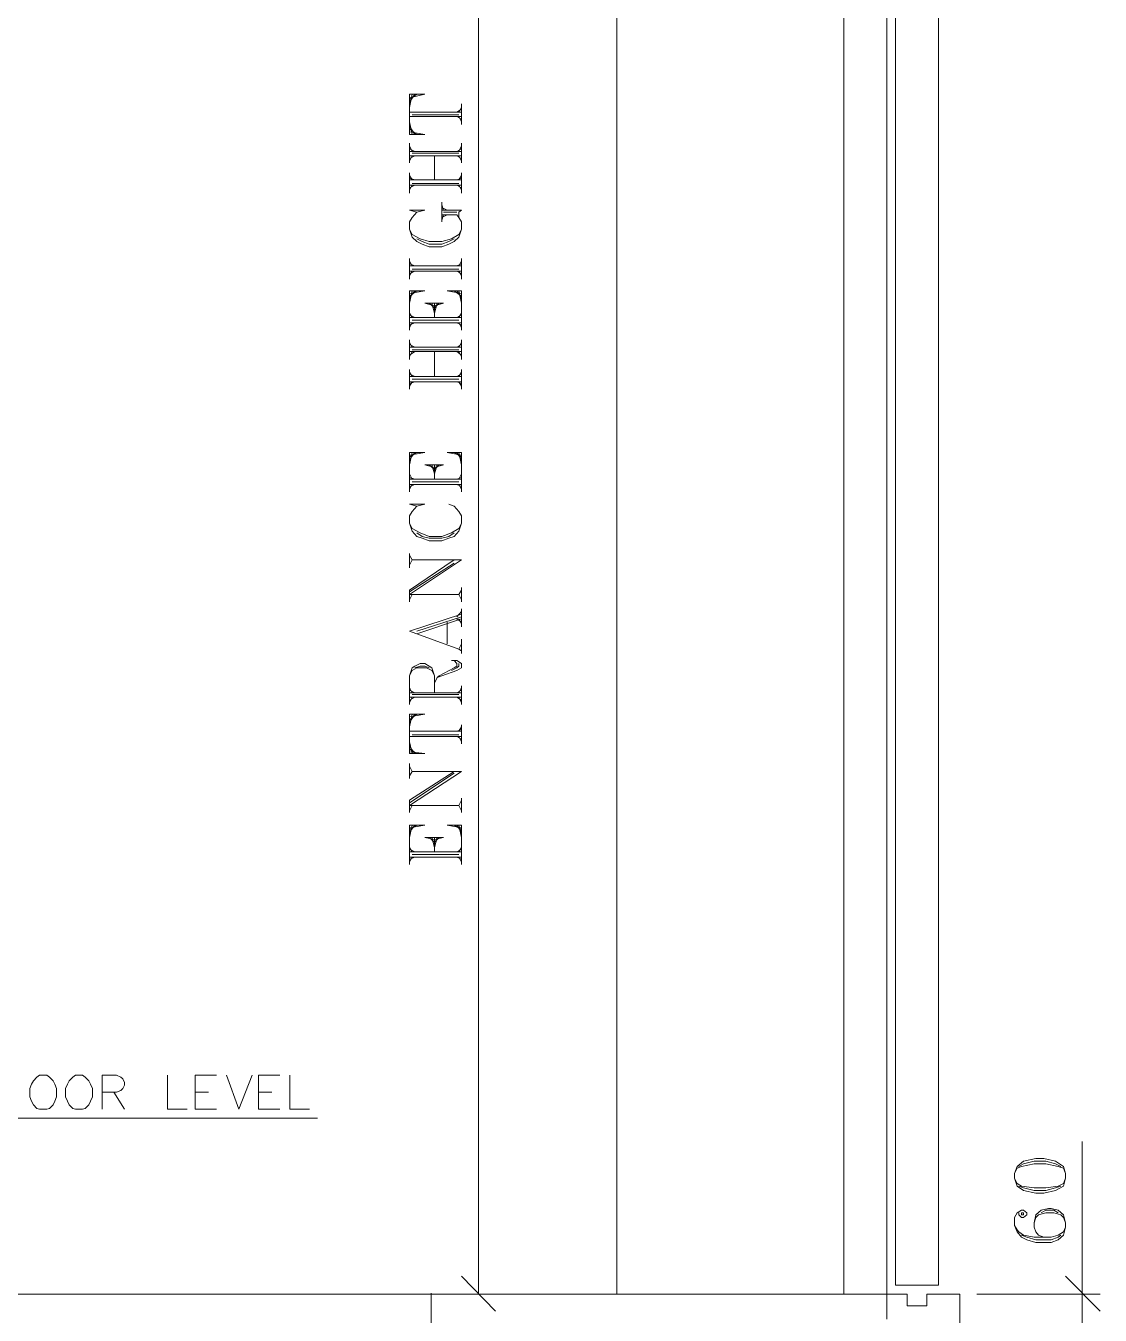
# Model space of a CAD drawing. Header units: inches. Extents: x 8 to 8872, y 4 to 3898.
# Drawn here: x 7618 to 8871, y 889 to 2391 of the extents above; entities that cross this region are included whole.
import ezdxf

# ---------------------------------------------------------------- set-up
doc = ezdxf.new("R2010")
doc.units = ezdxf.units.IN
doc.header["$MEASUREMENT"] = 0

msp = doc.modelspace()

# ---------------------------------------------------------------- linework, layer by layer
at = {"color": 7, "linetype": 'Continuous', "lineweight": 20, "transparency": 33554666, "elevation": -137}
for points in [[(8307.2, 913.2), (8307.2, 3582.2), (8307.2, 3582.2)], [(8307.2, 913.2), (8307.2, 3582.2), (8307.2, 3582.2)], [(8632.1, 923.7), (8632.1, 2933.5), (8632.1, 2933.5)], [(8632.1, 923.7), (8632.1, 2933.5), (8632.1, 2933.5)], [(8682.1, 923.7), (8682.1, 2933.5), (8682.1, 2933.5)], [(8682.1, 923.7), (8682.1, 2933.5), (8682.1, 2933.5)], [(8621.7, 884.1), (8621.7, 2929.3), (8621.7, 2929.3)], [(8621.7, 884.1), (8621.7, 2929.3), (8621.7, 2929.3)], [(8145.8, 913.2), (8145.8, 2913.7), (8145.8, 2913.7)], [(8145.8, 913.2), (8145.8, 2913.7), (8145.8, 2913.7)], [(8571.7, 913.2), (8571.7, 2913.7), (8571.7, 2913.7)], [(8571.7, 913.2), (8571.7, 2913.7), (8571.7, 2913.7)], [(8083.3, 2311.8), (8065.6, 2311.8), (8065.6, 2264.9)], [(8065.6, 2296.2), (8068.7, 2311.8), (8068.7, 2311.8)], [(8065.6, 2302.4), (8071.8, 2311.8), (8071.8, 2311.8)], [(8065.6, 2305.5), (8073.9, 2311.8), (8073.9, 2311.8)], [(8065.6, 2307.6), (8083.3, 2311.8), (8083.3, 2311.8)], [(8083.3, 2311.8), (8065.6, 2311.8), (8065.6, 2264.9)], [(8065.6, 2296.2), (8068.7, 2311.8), (8068.7, 2311.8)], [(8065.6, 2302.4), (8071.8, 2311.8), (8071.8, 2311.8)], [(8065.6, 2305.5), (8073.9, 2311.8), (8073.9, 2311.8)], [(8065.6, 2307.6), (8083.3, 2311.8), (8083.3, 2311.8)], [(8126, 2276.4), (8126, 2300.3), (8126, 2300.3)], [(8126, 2276.4), (8126, 2300.3), (8126, 2300.3)], [(8065.6, 2290.9), (8126, 2290.9), (8126, 2290.9)], [(8065.6, 2290.9), (8126, 2290.9), (8126, 2290.9)], [(8065.6, 2285.7), (8126, 2285.7), (8126, 2285.7)], [(8065.6, 2285.7), (8126, 2285.7), (8126, 2285.7)], [(8068.7, 2287.8), (8122.9, 2287.8), (8122.9, 2287.8)], [(8068.7, 2287.8), (8122.9, 2287.8), (8122.9, 2287.8)], [(8120.8, 2290.9), (8126, 2294.1), (8126, 2294.1)], [(8120.8, 2290.9), (8126, 2294.1), (8126, 2294.1)], [(8120.8, 2285.7), (8126, 2282.6), (8126, 2282.6)], [(8120.8, 2285.7), (8126, 2282.6), (8126, 2282.6)], [(8122.9, 2290.9), (8126, 2296.2), (8126, 2296.2)], [(8122.9, 2290.9), (8126, 2296.2), (8126, 2296.2)], [(8122.9, 2285.7), (8126, 2279.5), (8126, 2279.5)], [(8122.9, 2285.7), (8126, 2279.5), (8126, 2279.5)], [(8065.6, 2279.5), (8068.7, 2264.9), (8068.7, 2264.9)], [(8065.6, 2279.5), (8068.7, 2264.9), (8068.7, 2264.9)], [(8065.6, 2274.3), (8071.8, 2264.9), (8071.8, 2264.9)], [(8065.6, 2274.3), (8071.8, 2264.9), (8071.8, 2264.9)], [(8065.6, 2271.2), (8073.9, 2264.9), (8073.9, 2264.9)], [(8065.6, 2271.2), (8073.9, 2264.9), (8073.9, 2264.9)], [(8065.6, 2268), (8083.3, 2264.9), (8083.3, 2264.9)], [(8065.6, 2268), (8083.3, 2264.9), (8083.3, 2264.9)], [(8065.6, 2264.9), (8083.3, 2264.9), (8083.3, 2264.9)], [(8065.6, 2264.9), (8083.3, 2264.9), (8083.3, 2264.9)], [(8065.6, 2231.6), (8065.6, 2254.5), (8065.6, 2254.5)], [(8065.6, 2231.6), (8065.6, 2254.5), (8065.6, 2254.5)], [(8126, 2231.6), (8126, 2254.5), (8126, 2254.5)], [(8126, 2231.6), (8126, 2254.5), (8126, 2254.5)], [(8065.6, 2251.4), (8068.7, 2245.1), (8068.7, 2245.1)], [(8065.6, 2251.4), (8068.7, 2245.1), (8068.7, 2245.1)], [(8065.6, 2248.2), (8071.8, 2245.1), (8071.8, 2245.1)], [(8065.6, 2248.2), (8071.8, 2245.1), (8071.8, 2245.1)], [(8065.6, 2245.1), (8126, 2245.1), (8126, 2245.1)], [(8065.6, 2245.1), (8126, 2245.1), (8126, 2245.1)], [(8065.6, 2239.9), (8126, 2239.9), (8126, 2239.9)], [(8065.6, 2233.7), (8068.7, 2239.9), (8068.7, 2239.9)], [(8065.6, 2236.8), (8071.8, 2239.9), (8071.8, 2239.9)], [(8065.6, 2239.9), (8126, 2239.9), (8126, 2239.9)], [(8065.6, 2233.7), (8068.7, 2239.9), (8068.7, 2239.9)], [(8065.6, 2236.8), (8071.8, 2239.9), (8071.8, 2239.9)], [(8068.7, 2243), (8122.9, 2243), (8122.9, 2243)], [(8068.7, 2243), (8122.9, 2243), (8122.9, 2243)], [(8094.7, 2211.8), (8094.7, 2239.9), (8094.7, 2239.9)], [(8094.7, 2211.8), (8094.7, 2239.9), (8094.7, 2239.9)], [(8120.8, 2245.1), (8126, 2248.2), (8126, 2248.2)], [(8120.8, 2245.1), (8126, 2248.2), (8126, 2248.2)], [(8120.8, 2239.9), (8126, 2236.8), (8126, 2236.8)], [(8120.8, 2239.9), (8126, 2236.8), (8126, 2236.8)], [(8122.9, 2245.1), (8126, 2251.4), (8126, 2251.4)], [(8122.9, 2245.1), (8126, 2251.4), (8126, 2251.4)], [(8122.9, 2239.9), (8126, 2233.7), (8126, 2233.7)], [(8122.9, 2239.9), (8126, 2233.7), (8126, 2233.7)], [(8065.6, 2196.2), (8065.6, 2220.1), (8065.6, 2220.1)], [(8065.6, 2196.2), (8065.6, 2220.1), (8065.6, 2220.1)], [(8065.6, 2217), (8068.7, 2211.8), (8068.7, 2211.8)], [(8065.6, 2217), (8068.7, 2211.8), (8068.7, 2211.8)], [(8065.6, 2213.9), (8071.8, 2211.8), (8071.8, 2211.8)], [(8065.6, 2213.9), (8071.8, 2211.8), (8071.8, 2211.8)], [(8065.6, 2211.8), (8126, 2211.8), (8126, 2211.8)], [(8065.6, 2211.8), (8126, 2211.8), (8126, 2211.8)], [(8120.8, 2211.8), (8126, 2213.9), (8126, 2213.9)], [(8120.8, 2211.8), (8126, 2213.9), (8126, 2213.9)], [(8122.9, 2211.8), (8126, 2217), (8126, 2217)], [(8122.9, 2211.8), (8126, 2217), (8126, 2217)], [(8126, 2196.2), (8126, 2220.1), (8126, 2220.1)], [(8126, 2196.2), (8126, 2220.1), (8126, 2220.1)], [(8065.6, 2205.6), (8126, 2205.6), (8126, 2205.6)], [(8065.6, 2200.3), (8068.7, 2205.6), (8068.7, 2205.6)], [(8065.6, 2202.4), (8071.8, 2205.6), (8071.8, 2205.6)], [(8065.6, 2205.6), (8126, 2205.6), (8126, 2205.6)], [(8065.6, 2200.3), (8068.7, 2205.6), (8068.7, 2205.6)], [(8065.6, 2202.4), (8071.8, 2205.6), (8071.8, 2205.6)], [(8068.7, 2207.6), (8122.9, 2207.6), (8122.9, 2207.6)], [(8068.7, 2207.6), (8122.9, 2207.6), (8122.9, 2207.6)], [(8120.8, 2205.6), (8126, 2202.4), (8126, 2202.4)], [(8120.8, 2205.6), (8126, 2202.4), (8126, 2202.4)], [(8122.9, 2205.6), (8126, 2200.3), (8126, 2200.3)], [(8122.9, 2205.6), (8126, 2200.3), (8126, 2200.3)], [(8103.1, 2162.9), (8103.1, 2185.8), (8103.1, 2185.8)], [(8103.1, 2162.9), (8103.1, 2185.8), (8103.1, 2185.8)], [(8103.1, 2182.6), (8105.2, 2176.4), (8105.2, 2176.4)], [(8103.1, 2182.6), (8105.2, 2176.4), (8105.2, 2176.4)], [(8103.1, 2179.5), (8109.3, 2176.4), (8109.3, 2176.4)], [(8103.1, 2179.5), (8109.3, 2176.4), (8109.3, 2176.4)], [(8073.9, 2174.3), (8065.6, 2176.4), (8083.3, 2176.4), (8073.9, 2174.3), (8068.7, 2168.1), (8065.6, 2162.9), (8065.6, 2154.5), (8068.7, 2145.2), (8073.9, 2139.9), (8080.2, 2136.8), (8088.5, 2133.7), (8103.1, 2133.7), (8111.4, 2136.8), (8117.7, 2139.9), (8122.9, 2145.2), (8126, 2154.5), (8126, 2162.9), (8122.9, 2168.1), (8122.9, 2174.3), (8126, 2176.4), (8103.1, 2176.4)], [(8073.9, 2174.3), (8065.6, 2176.4), (8083.3, 2176.4), (8073.9, 2174.3), (8068.7, 2168.1), (8065.6, 2162.9), (8065.6, 2154.5), (8068.7, 2145.2), (8073.9, 2139.9), (8080.2, 2136.8), (8088.5, 2133.7), (8103.1, 2133.7), (8111.4, 2136.8), (8117.7, 2139.9), (8122.9, 2145.2), (8126, 2154.5), (8126, 2162.9), (8122.9, 2168.1), (8122.9, 2174.3), (8126, 2176.4), (8103.1, 2176.4)], [(8103.1, 2171.2), (8120.8, 2171.2), (8122.9, 2168.1)], [(8103.1, 2164.9), (8105.2, 2171.2), (8105.2, 2171.2)], [(8103.1, 2168.1), (8109.3, 2171.2), (8109.3, 2171.2)], [(8103.1, 2171.2), (8120.8, 2171.2), (8122.9, 2168.1)], [(8103.1, 2164.9), (8105.2, 2171.2), (8105.2, 2171.2)], [(8103.1, 2168.1), (8109.3, 2171.2), (8109.3, 2171.2)], [(8105.2, 2174.3), (8120.8, 2174.3), (8120.8, 2174.3)], [(8105.2, 2174.3), (8120.8, 2174.3), (8120.8, 2174.3)], [(8065.6, 2154.5), (8068.7, 2148.3), (8078.1, 2143.1), (8088.5, 2139.9), (8103.1, 2139.9), (8114.5, 2143.1), (8122.9, 2148.3), (8126, 2154.5)], [(8065.6, 2154.5), (8068.7, 2148.3), (8078.1, 2143.1), (8088.5, 2139.9), (8103.1, 2139.9), (8114.5, 2143.1), (8122.9, 2148.3), (8126, 2154.5)], [(8073.9, 2143.1), (8080.2, 2139.9), (8088.5, 2136.8), (8103.1, 2136.8), (8111.4, 2139.9), (8117.7, 2143.1)], [(8073.9, 2143.1), (8080.2, 2139.9), (8088.5, 2136.8), (8103.1, 2136.8), (8111.4, 2139.9), (8117.7, 2143.1)], [(8065.6, 2096.2), (8065.6, 2120.2), (8065.6, 2120.2)], [(8065.6, 2096.2), (8065.6, 2120.2), (8065.6, 2120.2)], [(8126, 2096.2), (8126, 2120.2), (8126, 2120.2)], [(8126, 2096.2), (8126, 2120.2), (8126, 2120.2)], [(8065.6, 2117), (8068.7, 2111.8), (8068.7, 2111.8)], [(8065.6, 2117), (8068.7, 2111.8), (8068.7, 2111.8)], [(8065.6, 2113.9), (8071.8, 2111.8), (8071.8, 2111.8)], [(8065.6, 2113.9), (8071.8, 2111.8), (8071.8, 2111.8)], [(8065.6, 2111.8), (8126, 2111.8), (8126, 2111.8)], [(8065.6, 2111.8), (8126, 2111.8), (8126, 2111.8)], [(8065.6, 2105.6), (8126, 2105.6), (8126, 2105.6)], [(8065.6, 2100.4), (8068.7, 2105.6), (8068.7, 2105.6)], [(8065.6, 2102.5), (8071.8, 2105.6), (8071.8, 2105.6)], [(8065.6, 2105.6), (8126, 2105.6), (8126, 2105.6)], [(8065.6, 2100.4), (8068.7, 2105.6), (8068.7, 2105.6)], [(8065.6, 2102.5), (8071.8, 2105.6), (8071.8, 2105.6)], [(8068.7, 2107.7), (8122.9, 2107.7), (8122.9, 2107.7)], [(8068.7, 2107.7), (8122.9, 2107.7), (8122.9, 2107.7)], [(8120.8, 2111.8), (8126, 2113.9), (8126, 2113.9)], [(8120.8, 2111.8), (8126, 2113.9), (8126, 2113.9)], [(8120.8, 2105.6), (8126, 2102.5), (8126, 2102.5)], [(8120.8, 2105.6), (8126, 2102.5), (8126, 2102.5)], [(8122.9, 2111.8), (8126, 2117), (8126, 2117)], [(8122.9, 2111.8), (8126, 2117), (8126, 2117)], [(8122.9, 2105.6), (8126, 2100.4), (8126, 2100.4)], [(8122.9, 2105.6), (8126, 2100.4), (8126, 2100.4)], [(8065.6, 2036.9), (8065.6, 2082.7), (8083.3, 2082.7)], [(8065.6, 2068.1), (8068.7, 2082.7), (8068.7, 2082.7)], [(8065.6, 2074.3), (8071.8, 2082.7), (8071.8, 2082.7)], [(8065.6, 2076.4), (8073.9, 2082.7), (8073.9, 2082.7)], [(8065.6, 2079.6), (8083.3, 2082.7), (8083.3, 2082.7)], [(8065.6, 2036.9), (8065.6, 2082.7), (8083.3, 2082.7)], [(8065.6, 2068.1), (8068.7, 2082.7), (8068.7, 2082.7)], [(8065.6, 2074.3), (8071.8, 2082.7), (8071.8, 2082.7)], [(8065.6, 2076.4), (8073.9, 2082.7), (8073.9, 2082.7)], [(8065.6, 2079.6), (8083.3, 2082.7), (8083.3, 2082.7)], [(8126, 2036.9), (8126, 2082.7), (8109.3, 2082.7)], [(8126, 2079.6), (8109.3, 2082.7), (8109.3, 2082.7)], [(8126, 2036.9), (8126, 2082.7), (8109.3, 2082.7)], [(8126, 2079.6), (8109.3, 2082.7), (8109.3, 2082.7)], [(8126, 2076.4), (8117.7, 2082.7), (8117.7, 2082.7)], [(8126, 2076.4), (8117.7, 2082.7), (8117.7, 2082.7)], [(8126, 2074.3), (8120.8, 2082.7), (8120.8, 2082.7)], [(8126, 2074.3), (8120.8, 2082.7), (8120.8, 2082.7)], [(8126, 2068.1), (8122.9, 2082.7), (8122.9, 2082.7)], [(8126, 2068.1), (8122.9, 2082.7), (8122.9, 2082.7)], [(8083.3, 2068.1), (8105.2, 2068.1), (8105.2, 2068.1)], [(8083.3, 2068.1), (8094.7, 2065), (8105.2, 2068.1)], [(8083.3, 2068.1), (8105.2, 2068.1), (8105.2, 2068.1)], [(8083.3, 2068.1), (8094.7, 2065), (8105.2, 2068.1)], [(8088.5, 2068.1), (8094.7, 2062.9), (8100, 2068.1)], [(8088.5, 2068.1), (8094.7, 2062.9), (8100, 2068.1)], [(8091.6, 2068.1), (8094.7, 2056.6), (8097.9, 2068.1)], [(8091.6, 2068.1), (8094.7, 2056.6), (8097.9, 2068.1)], [(8094.7, 2051.4), (8094.7, 2068.1), (8094.7, 2068.1)], [(8094.7, 2051.4), (8094.7, 2068.1), (8094.7, 2068.1)], [(8065.6, 2056.6), (8068.7, 2051.4), (8068.7, 2051.4)], [(8065.6, 2056.6), (8068.7, 2051.4), (8068.7, 2051.4)], [(8065.6, 2054.6), (8071.8, 2051.4), (8071.8, 2051.4)], [(8065.6, 2054.6), (8071.8, 2051.4), (8071.8, 2051.4)], [(8065.6, 2051.4), (8126, 2051.4), (8126, 2051.4)], [(8065.6, 2051.4), (8126, 2051.4), (8126, 2051.4)], [(8065.6, 2045.2), (8126, 2045.2), (8126, 2045.2)], [(8065.6, 2040), (8068.7, 2045.2), (8068.7, 2045.2)], [(8065.6, 2043.1), (8071.8, 2045.2), (8071.8, 2045.2)], [(8065.6, 2045.2), (8126, 2045.2), (8126, 2045.2)], [(8065.6, 2040), (8068.7, 2045.2), (8068.7, 2045.2)], [(8065.6, 2043.1), (8071.8, 2045.2), (8071.8, 2045.2)], [(8068.7, 2048.3), (8122.9, 2048.3), (8122.9, 2048.3)], [(8068.7, 2048.3), (8122.9, 2048.3), (8122.9, 2048.3)], [(8120.8, 2051.4), (8126, 2054.6), (8126, 2054.6)], [(8120.8, 2051.4), (8126, 2054.6), (8126, 2054.6)], [(8120.8, 2045.2), (8126, 2043.1), (8126, 2043.1)], [(8120.8, 2045.2), (8126, 2043.1), (8126, 2043.1)], [(8122.9, 2051.4), (8126, 2056.6), (8126, 2056.6)], [(8122.9, 2051.4), (8126, 2056.6), (8126, 2056.6)], [(8122.9, 2045.2), (8126, 2040), (8126, 2040)], [(8122.9, 2045.2), (8126, 2040), (8126, 2040)], [(8065.6, 2002.5), (8065.6, 2025.4), (8065.6, 2025.4)], [(8065.6, 2002.5), (8065.6, 2025.4), (8065.6, 2025.4)], [(8065.6, 2022.3), (8068.7, 2017.1), (8068.7, 2017.1)], [(8065.6, 2022.3), (8068.7, 2017.1), (8068.7, 2017.1)], [(8065.6, 2020.2), (8071.8, 2017.1), (8071.8, 2017.1)], [(8065.6, 2020.2), (8071.8, 2017.1), (8071.8, 2017.1)], [(8065.6, 2017.1), (8126, 2017.1), (8126, 2017.1)], [(8065.6, 2017.1), (8126, 2017.1), (8126, 2017.1)], [(8068.7, 2013.9), (8122.9, 2013.9), (8122.9, 2013.9)], [(8068.7, 2013.9), (8122.9, 2013.9), (8122.9, 2013.9)], [(8120.8, 2017.1), (8126, 2020.2), (8126, 2020.2)], [(8120.8, 2017.1), (8126, 2020.2), (8126, 2020.2)], [(8122.9, 2017.1), (8126, 2022.3), (8126, 2022.3)], [(8122.9, 2017.1), (8126, 2022.3), (8126, 2022.3)], [(8126, 2002.5), (8126, 2025.4), (8126, 2025.4)], [(8126, 2002.5), (8126, 2025.4), (8126, 2025.4)], [(8065.6, 2011.9), (8126, 2011.9), (8126, 2011.9)], [(8065.6, 2005.6), (8068.7, 2011.9), (8068.7, 2011.9)], [(8065.6, 2007.7), (8071.8, 2011.9), (8071.8, 2011.9)], [(8065.6, 2011.9), (8126, 2011.9), (8126, 2011.9)], [(8065.6, 2005.6), (8068.7, 2011.9), (8068.7, 2011.9)], [(8065.6, 2007.7), (8071.8, 2011.9), (8071.8, 2011.9)], [(8094.7, 1982.7), (8094.7, 2011.9), (8094.7, 2011.9)], [(8094.7, 1982.7), (8094.7, 2011.9), (8094.7, 2011.9)], [(8120.8, 2011.9), (8126, 2007.7), (8126, 2007.7)], [(8120.8, 2011.9), (8126, 2007.7), (8126, 2007.7)], [(8122.9, 2011.9), (8126, 2005.6), (8126, 2005.6)], [(8122.9, 2011.9), (8126, 2005.6), (8126, 2005.6)], [(8065.6, 1968.1), (8065.6, 1991), (8065.6, 1991)], [(8065.6, 1968.1), (8065.6, 1991), (8065.6, 1991)], [(8065.6, 1987.9), (8068.7, 1982.7), (8068.7, 1982.7)], [(8065.6, 1987.9), (8068.7, 1982.7), (8068.7, 1982.7)], [(8065.6, 1985.8), (8071.8, 1982.7), (8071.8, 1982.7)], [(8065.6, 1985.8), (8071.8, 1982.7), (8071.8, 1982.7)], [(8120.8, 1982.7), (8126, 1985.8), (8126, 1985.8)], [(8120.8, 1982.7), (8126, 1985.8), (8126, 1985.8)], [(8122.9, 1982.7), (8126, 1987.9), (8126, 1987.9)], [(8122.9, 1982.7), (8126, 1987.9), (8126, 1987.9)], [(8126, 1968.1), (8126, 1991), (8126, 1991)], [(8126, 1968.1), (8126, 1991), (8126, 1991)], [(8065.6, 1982.7), (8126, 1982.7), (8126, 1982.7)], [(8065.6, 1982.7), (8126, 1982.7), (8126, 1982.7)], [(8065.6, 1976.5), (8126, 1976.5), (8126, 1976.5)], [(8065.6, 1971.3), (8068.7, 1976.5), (8068.7, 1976.5)], [(8065.6, 1974.4), (8071.8, 1976.5), (8071.8, 1976.5)], [(8065.6, 1976.5), (8126, 1976.5), (8126, 1976.5)], [(8065.6, 1971.3), (8068.7, 1976.5), (8068.7, 1976.5)], [(8065.6, 1974.4), (8071.8, 1976.5), (8071.8, 1976.5)], [(8068.7, 1979.6), (8122.9, 1979.6), (8122.9, 1979.6)], [(8068.7, 1979.6), (8122.9, 1979.6), (8122.9, 1979.6)], [(8120.8, 1976.5), (8126, 1974.4), (8126, 1974.4)], [(8120.8, 1976.5), (8126, 1974.4), (8126, 1974.4)], [(8122.9, 1976.5), (8126, 1971.3), (8126, 1971.3)], [(8122.9, 1976.5), (8126, 1971.3), (8126, 1971.3)], [(8065.6, 1848.4), (8065.6, 1894.2), (8083.3, 1894.2)], [(8065.6, 1879.6), (8068.7, 1894.2), (8068.7, 1894.2)], [(8065.6, 1885.9), (8071.8, 1894.2), (8071.8, 1894.2)], [(8065.6, 1889), (8073.9, 1894.2), (8073.9, 1894.2)], [(8065.6, 1891.1), (8083.3, 1894.2), (8083.3, 1894.2)], [(8065.6, 1848.4), (8065.6, 1894.2), (8083.3, 1894.2)], [(8065.6, 1879.6), (8068.7, 1894.2), (8068.7, 1894.2)], [(8065.6, 1885.9), (8071.8, 1894.2), (8071.8, 1894.2)], [(8065.6, 1889), (8073.9, 1894.2), (8073.9, 1894.2)], [(8065.6, 1891.1), (8083.3, 1894.2), (8083.3, 1894.2)], [(8126, 1848.4), (8126, 1894.2), (8109.3, 1894.2)], [(8126, 1891.1), (8109.3, 1894.2), (8109.3, 1894.2)], [(8126, 1848.4), (8126, 1894.2), (8109.3, 1894.2)], [(8126, 1891.1), (8109.3, 1894.2), (8109.3, 1894.2)], [(8126, 1889), (8117.7, 1894.2), (8117.7, 1894.2)], [(8126, 1889), (8117.7, 1894.2), (8117.7, 1894.2)], [(8126, 1885.9), (8120.8, 1894.2), (8120.8, 1894.2)], [(8126, 1885.9), (8120.8, 1894.2), (8120.8, 1894.2)], [(8126, 1879.6), (8122.9, 1894.2), (8122.9, 1894.2)], [(8126, 1879.6), (8122.9, 1894.2), (8122.9, 1894.2)], [(8083.3, 1879.6), (8105.2, 1879.6), (8105.2, 1879.6)], [(8083.3, 1879.6), (8094.7, 1876.5), (8105.2, 1879.6)], [(8083.3, 1879.6), (8105.2, 1879.6), (8105.2, 1879.6)], [(8083.3, 1879.6), (8094.7, 1876.5), (8105.2, 1879.6)], [(8088.5, 1879.6), (8094.7, 1874.4), (8100, 1879.6)], [(8088.5, 1879.6), (8094.7, 1874.4), (8100, 1879.6)], [(8091.6, 1879.6), (8094.7, 1869.2), (8097.9, 1879.6)], [(8091.6, 1879.6), (8094.7, 1869.2), (8097.9, 1879.6)], [(8094.7, 1863), (8094.7, 1879.6), (8094.7, 1879.6)], [(8094.7, 1863), (8094.7, 1879.6), (8094.7, 1879.6)], [(8065.6, 1869.2), (8068.7, 1863), (8068.7, 1863)], [(8065.6, 1869.2), (8068.7, 1863), (8068.7, 1863)], [(8065.6, 1865), (8071.8, 1863), (8071.8, 1863)], [(8065.6, 1865), (8071.8, 1863), (8071.8, 1863)], [(8120.8, 1863), (8126, 1865), (8126, 1865)], [(8120.8, 1863), (8126, 1865), (8126, 1865)], [(8122.9, 1863), (8126, 1869.2), (8126, 1869.2)], [(8122.9, 1863), (8126, 1869.2), (8126, 1869.2)], [(8065.6, 1863), (8126, 1863), (8126, 1863)], [(8065.6, 1863), (8126, 1863), (8126, 1863)], [(8065.6, 1856.7), (8126, 1856.7), (8126, 1856.7)], [(8065.6, 1851.5), (8068.7, 1856.7), (8068.7, 1856.7)], [(8065.6, 1854.6), (8071.8, 1856.7), (8071.8, 1856.7)], [(8065.6, 1856.7), (8126, 1856.7), (8126, 1856.7)], [(8065.6, 1851.5), (8068.7, 1856.7), (8068.7, 1856.7)], [(8065.6, 1854.6), (8071.8, 1856.7), (8071.8, 1856.7)], [(8068.7, 1859.8), (8122.9, 1859.8), (8122.9, 1859.8)], [(8068.7, 1859.8), (8122.9, 1859.8), (8122.9, 1859.8)], [(8120.8, 1856.7), (8126, 1854.6), (8126, 1854.6)], [(8120.8, 1856.7), (8126, 1854.6), (8126, 1854.6)], [(8122.9, 1856.7), (8126, 1851.5), (8126, 1851.5)], [(8122.9, 1856.7), (8126, 1851.5), (8126, 1851.5)], [(8073.9, 1831.7), (8065.6, 1833.8), (8083.3, 1833.8), (8073.9, 1831.7), (8068.7, 1825.5), (8065.6, 1820.3), (8065.6, 1811.9), (8068.7, 1802.6), (8073.9, 1796.3), (8080.2, 1794.2), (8088.5, 1791.1), (8103.1, 1791.1), (8111.4, 1794.2), (8117.7, 1796.3), (8122.9, 1802.6), (8126, 1811.9), (8126, 1820.3), (8122.9, 1825.5), (8117.7, 1831.7), (8111.4, 1833.8)], [(8073.9, 1831.7), (8065.6, 1833.8), (8083.3, 1833.8), (8073.9, 1831.7), (8068.7, 1825.5), (8065.6, 1820.3), (8065.6, 1811.9), (8068.7, 1802.6), (8073.9, 1796.3), (8080.2, 1794.2), (8088.5, 1791.1), (8103.1, 1791.1), (8111.4, 1794.2), (8117.7, 1796.3), (8122.9, 1802.6), (8126, 1811.9), (8126, 1820.3), (8122.9, 1825.5), (8117.7, 1831.7), (8111.4, 1833.8)], [(8065.6, 1811.9), (8068.7, 1805.7), (8078.1, 1800.5), (8088.5, 1796.3), (8103.1, 1796.3), (8114.5, 1800.5), (8122.9, 1805.7), (8126, 1811.9)], [(8065.6, 1811.9), (8068.7, 1805.7), (8078.1, 1800.5), (8088.5, 1796.3), (8103.1, 1796.3), (8114.5, 1800.5), (8122.9, 1805.7), (8126, 1811.9)], [(8073.9, 1800.5), (8080.2, 1796.3), (8088.5, 1794.2), (8103.1, 1794.2), (8111.4, 1796.3), (8117.7, 1800.5)], [(8073.9, 1800.5), (8080.2, 1796.3), (8088.5, 1794.2), (8103.1, 1794.2), (8111.4, 1796.3), (8117.7, 1800.5)], [(8065.6, 1759.9), (8065.6, 1776.5), (8065.6, 1776.5)], [(8065.6, 1759.9), (8065.6, 1776.5), (8065.6, 1776.5)], [(8065.6, 1763), (8068.7, 1769.2), (8065.6, 1774.4)], [(8065.6, 1763), (8068.7, 1769.2), (8065.6, 1774.4)], [(8122.9, 1728.6), (8065.6, 1728.6), (8126, 1769.2)], [(8065.6, 1733.8), (8117.7, 1769.2), (8117.7, 1769.2)], [(8122.9, 1728.6), (8065.6, 1728.6), (8126, 1769.2)], [(8065.6, 1733.8), (8117.7, 1769.2), (8117.7, 1769.2)], [(8065.6, 1731.7), (8117.7, 1765.1), (8117.7, 1765.1)], [(8065.6, 1731.7), (8117.7, 1765.1), (8117.7, 1765.1)], [(8068.7, 1769.2), (8126, 1769.2), (8126, 1769.2)], [(8068.7, 1769.2), (8126, 1769.2), (8126, 1769.2)], [(8065.6, 1720.3), (8065.6, 1733.8), (8065.6, 1733.8)], [(8065.6, 1720.3), (8065.6, 1733.8), (8065.6, 1733.8)], [(8065.6, 1722.4), (8068.7, 1728.6), (8068.7, 1728.6)], [(8065.6, 1722.4), (8068.7, 1728.6), (8068.7, 1728.6)], [(8126, 1722.4), (8122.9, 1728.6), (8126, 1733.8)], [(8126, 1722.4), (8122.9, 1728.6), (8126, 1733.8)], [(8126, 1720.3), (8126, 1736.9), (8126, 1736.9)], [(8126, 1720.3), (8126, 1736.9), (8126, 1736.9)], [(8065.6, 1685.9), (8126, 1705.7), (8126, 1705.7)], [(8065.6, 1685.9), (8126, 1705.7), (8126, 1705.7)], [(8073.9, 1685.9), (8126, 1702.6), (8126, 1702.6)], [(8073.9, 1685.9), (8126, 1702.6), (8126, 1702.6)], [(8073.9, 1682.8), (8126, 1700.5), (8126, 1700.5)], [(8073.9, 1682.8), (8126, 1700.5), (8126, 1700.5)], [(8120.8, 1702.6), (8126, 1708.8), (8126, 1708.8)], [(8120.8, 1702.6), (8126, 1708.8), (8126, 1708.8)], [(8120.8, 1700.5), (8126, 1696.3), (8126, 1696.3)], [(8120.8, 1700.5), (8126, 1696.3), (8126, 1696.3)], [(8122.9, 1700.5), (8126, 1694.3), (8126, 1694.3)], [(8122.9, 1700.5), (8126, 1694.3), (8126, 1694.3)], [(8126, 1691.1), (8126, 1712), (8126, 1712)], [(8126, 1691.1), (8126, 1712), (8126, 1712)], [(8065.6, 1685.9), (8122.9, 1665.1), (8122.9, 1665.1)], [(8065.6, 1685.9), (8122.9, 1665.1), (8122.9, 1665.1)], [(8109.3, 1671.3), (8109.3, 1696.3), (8109.3, 1696.3)], [(8109.3, 1671.3), (8109.3, 1696.3), (8109.3, 1696.3)], [(8126, 1663), (8122.9, 1665.1), (8126, 1671.3)], [(8126, 1663), (8122.9, 1665.1), (8126, 1671.3)], [(8126, 1659.9), (8126, 1676.6), (8126, 1676.6)], [(8126, 1659.9), (8126, 1676.6), (8126, 1676.6)], [(8065.6, 1600.5), (8065.6, 1633.9), (8068.7, 1643.2), (8071.8, 1645.3), (8078.1, 1648.4), (8083.3, 1648.4), (8088.5, 1645.3), (8091.6, 1643.2), (8094.7, 1633.9), (8094.7, 1614.1)], [(8065.6, 1600.5), (8065.6, 1633.9), (8068.7, 1643.2), (8071.8, 1645.3), (8078.1, 1648.4), (8083.3, 1648.4), (8088.5, 1645.3), (8091.6, 1643.2), (8094.7, 1633.9), (8094.7, 1614.1)], [(8065.6, 1633.9), (8068.7, 1640.1), (8073.9, 1643.2), (8085.4, 1643.2), (8091.6, 1640.1), (8094.7, 1633.9)], [(8065.6, 1633.9), (8068.7, 1640.1), (8073.9, 1643.2), (8085.4, 1643.2), (8091.6, 1640.1), (8094.7, 1633.9)], [(8071.8, 1643.2), (8078.1, 1645.3), (8083.3, 1645.3), (8088.5, 1643.2)], [(8071.8, 1643.2), (8078.1, 1645.3), (8083.3, 1645.3), (8088.5, 1643.2)], [(8094.7, 1625.5), (8097.9, 1631.8), (8103.1, 1633.9), (8120.8, 1640.1), (8126, 1643.2), (8126, 1648.4), (8120.8, 1651.6), (8114.5, 1651.6)], [(8094.7, 1625.5), (8097.9, 1631.8), (8103.1, 1633.9), (8120.8, 1640.1), (8126, 1643.2), (8126, 1648.4), (8120.8, 1651.6), (8114.5, 1651.6)], [(8097.9, 1631.8), (8100, 1633.9), (8117.7, 1643.2), (8120.8, 1645.3), (8120.8, 1648.4), (8117.7, 1651.6)], [(8097.9, 1631.8), (8100, 1633.9), (8117.7, 1643.2), (8120.8, 1645.3), (8120.8, 1648.4), (8117.7, 1651.6)], [(8114.5, 1640.1), (8120.8, 1643.2), (8122.9, 1645.3), (8122.9, 1648.4)], [(8114.5, 1640.1), (8120.8, 1643.2), (8122.9, 1645.3), (8122.9, 1648.4)], [(8065.6, 1620.3), (8068.7, 1614.1), (8068.7, 1614.1)], [(8065.6, 1620.3), (8068.7, 1614.1), (8068.7, 1614.1)], [(8065.6, 1617.2), (8071.8, 1614.1), (8071.8, 1614.1)], [(8065.6, 1617.2), (8071.8, 1614.1), (8071.8, 1614.1)], [(8065.6, 1614.1), (8126, 1614.1), (8126, 1614.1)], [(8065.6, 1614.1), (8126, 1614.1), (8126, 1614.1)], [(8065.6, 1608.9), (8126, 1608.9), (8126, 1608.9)], [(8065.6, 1602.6), (8068.7, 1608.9), (8068.7, 1608.9)], [(8065.6, 1605.7), (8071.8, 1608.9), (8071.8, 1608.9)], [(8065.6, 1608.9), (8126, 1608.9), (8126, 1608.9)], [(8065.6, 1602.6), (8068.7, 1608.9), (8068.7, 1608.9)], [(8065.6, 1605.7), (8071.8, 1608.9), (8071.8, 1608.9)], [(8068.7, 1612), (8122.9, 1612), (8122.9, 1612)], [(8068.7, 1612), (8122.9, 1612), (8122.9, 1612)], [(8120.8, 1614.1), (8126, 1617.2), (8126, 1617.2)], [(8120.8, 1614.1), (8126, 1617.2), (8126, 1617.2)], [(8120.8, 1608.9), (8126, 1605.7), (8126, 1605.7)], [(8120.8, 1608.9), (8126, 1605.7), (8126, 1605.7)], [(8122.9, 1614.1), (8126, 1620.3), (8126, 1620.3)], [(8122.9, 1614.1), (8126, 1620.3), (8126, 1620.3)], [(8122.9, 1608.9), (8126, 1602.6), (8126, 1602.6)], [(8122.9, 1608.9), (8126, 1602.6), (8126, 1602.6)], [(8126, 1600.5), (8126, 1622.4), (8126, 1622.4)], [(8126, 1600.5), (8126, 1622.4), (8126, 1622.4)], [(8083.3, 1589.1), (8065.6, 1589.1), (8065.6, 1543.3)], [(8065.6, 1574.5), (8068.7, 1589.1), (8068.7, 1589.1)], [(8065.6, 1579.7), (8071.8, 1589.1), (8071.8, 1589.1)], [(8065.6, 1582.8), (8073.9, 1589.1), (8073.9, 1589.1)], [(8065.6, 1586), (8083.3, 1589.1), (8083.3, 1589.1)], [(8083.3, 1589.1), (8065.6, 1589.1), (8065.6, 1543.3)], [(8065.6, 1574.5), (8068.7, 1589.1), (8068.7, 1589.1)], [(8065.6, 1579.7), (8071.8, 1589.1), (8071.8, 1589.1)], [(8065.6, 1582.8), (8073.9, 1589.1), (8073.9, 1589.1)], [(8065.6, 1586), (8083.3, 1589.1), (8083.3, 1589.1)], [(8065.6, 1569.3), (8126, 1569.3), (8126, 1569.3)], [(8065.6, 1569.3), (8126, 1569.3), (8126, 1569.3)], [(8065.6, 1563), (8126, 1563), (8126, 1563)], [(8065.6, 1563), (8126, 1563), (8126, 1563)], [(8068.7, 1565.1), (8122.9, 1565.1), (8122.9, 1565.1)], [(8068.7, 1565.1), (8122.9, 1565.1), (8122.9, 1565.1)], [(8120.8, 1569.3), (8126, 1571.4), (8126, 1571.4)], [(8120.8, 1569.3), (8126, 1571.4), (8126, 1571.4)], [(8120.8, 1563), (8126, 1559.9), (8126, 1559.9)], [(8120.8, 1563), (8126, 1559.9), (8126, 1559.9)], [(8122.9, 1569.3), (8126, 1574.5), (8126, 1574.5)], [(8122.9, 1569.3), (8126, 1574.5), (8126, 1574.5)], [(8122.9, 1563), (8126, 1556.8), (8126, 1556.8)], [(8122.9, 1563), (8126, 1556.8), (8126, 1556.8)], [(8126, 1554.7), (8126, 1576.6), (8126, 1576.6)], [(8126, 1554.7), (8126, 1576.6), (8126, 1576.6)], [(8065.6, 1556.8), (8068.7, 1543.3), (8068.7, 1543.3)], [(8065.6, 1556.8), (8068.7, 1543.3), (8068.7, 1543.3)], [(8065.6, 1551.6), (8071.8, 1543.3), (8071.8, 1543.3)], [(8065.6, 1551.6), (8071.8, 1543.3), (8071.8, 1543.3)], [(8065.6, 1548.5), (8073.9, 1543.3), (8073.9, 1543.3)], [(8065.6, 1548.5), (8073.9, 1543.3), (8073.9, 1543.3)], [(8065.6, 1545.3), (8083.3, 1543.3), (8083.3, 1543.3)], [(8065.6, 1545.3), (8083.3, 1543.3), (8083.3, 1543.3)], [(8065.6, 1543.3), (8083.3, 1543.3), (8083.3, 1543.3)], [(8065.6, 1543.3), (8083.3, 1543.3), (8083.3, 1543.3)], [(8065.6, 1514.1), (8065.6, 1531.8), (8065.6, 1531.8)], [(8065.6, 1514.1), (8065.6, 1531.8), (8065.6, 1531.8)], [(8065.6, 1517.2), (8068.7, 1522.4), (8065.6, 1528.7)], [(8065.6, 1517.2), (8068.7, 1522.4), (8065.6, 1528.7)], [(8122.9, 1482.9), (8065.6, 1482.9), (8126, 1522.4)], [(8065.6, 1489.1), (8117.7, 1522.4), (8117.7, 1522.4)], [(8122.9, 1482.9), (8065.6, 1482.9), (8126, 1522.4)], [(8065.6, 1489.1), (8117.7, 1522.4), (8117.7, 1522.4)], [(8065.6, 1486), (8117.7, 1520.4), (8117.7, 1520.4)], [(8065.6, 1486), (8117.7, 1520.4), (8117.7, 1520.4)], [(8068.7, 1522.4), (8126, 1522.4), (8126, 1522.4)], [(8068.7, 1522.4), (8126, 1522.4), (8126, 1522.4)], [(8065.6, 1474.5), (8065.6, 1489.1), (8065.6, 1489.1)], [(8065.6, 1474.5), (8065.6, 1489.1), (8065.6, 1489.1)], [(8126, 1476.6), (8122.9, 1482.9), (8126, 1489.1)], [(8126, 1476.6), (8122.9, 1482.9), (8126, 1489.1)], [(8126, 1474.5), (8126, 1491.2), (8126, 1491.2)], [(8126, 1474.5), (8126, 1491.2), (8126, 1491.2)], [(8065.6, 1476.6), (8068.7, 1482.9), (8068.7, 1482.9)], [(8065.6, 1476.6), (8068.7, 1482.9), (8068.7, 1482.9)], [(8065.6, 1414.1), (8065.6, 1460), (8083.3, 1460)], [(8065.6, 1445.4), (8068.7, 1460), (8068.7, 1460)], [(8065.6, 1451.6), (8071.8, 1460), (8071.8, 1460)], [(8065.6, 1454.7), (8073.9, 1460), (8073.9, 1460)], [(8065.6, 1456.8), (8083.3, 1460), (8083.3, 1460)], [(8065.6, 1414.1), (8065.6, 1460), (8083.3, 1460)], [(8065.6, 1445.4), (8068.7, 1460), (8068.7, 1460)], [(8065.6, 1451.6), (8071.8, 1460), (8071.8, 1460)], [(8065.6, 1454.7), (8073.9, 1460), (8073.9, 1460)], [(8065.6, 1456.8), (8083.3, 1460), (8083.3, 1460)], [(8126, 1414.1), (8126, 1460), (8109.3, 1460)], [(8126, 1456.8), (8109.3, 1460), (8109.3, 1460)], [(8126, 1414.1), (8126, 1460), (8109.3, 1460)], [(8126, 1456.8), (8109.3, 1460), (8109.3, 1460)], [(8126, 1454.7), (8117.7, 1460), (8117.7, 1460)], [(8126, 1454.7), (8117.7, 1460), (8117.7, 1460)], [(8126, 1451.6), (8120.8, 1460), (8120.8, 1460)], [(8126, 1451.6), (8120.8, 1460), (8120.8, 1460)], [(8126, 1445.4), (8122.9, 1460), (8122.9, 1460)], [(8126, 1445.4), (8122.9, 1460), (8122.9, 1460)], [(8083.3, 1445.4), (8105.2, 1445.4), (8105.2, 1445.4)], [(8083.3, 1445.4), (8094.7, 1443.3), (8105.2, 1445.4)], [(8083.3, 1445.4), (8105.2, 1445.4), (8105.2, 1445.4)], [(8083.3, 1445.4), (8094.7, 1443.3), (8105.2, 1445.4)], [(8088.5, 1445.4), (8094.7, 1440.2), (8100, 1445.4)], [(8088.5, 1445.4), (8094.7, 1440.2), (8100, 1445.4)], [(8091.6, 1445.4), (8094.7, 1433.9), (8097.9, 1445.4)], [(8091.6, 1445.4), (8094.7, 1433.9), (8097.9, 1445.4)], [(8094.7, 1428.7), (8094.7, 1445.4), (8094.7, 1445.4)], [(8094.7, 1428.7), (8094.7, 1445.4), (8094.7, 1445.4)], [(8065.6, 1433.9), (8068.7, 1428.7), (8068.7, 1428.7)], [(8065.6, 1433.9), (8068.7, 1428.7), (8068.7, 1428.7)], [(8065.6, 1431.8), (8071.8, 1428.7), (8071.8, 1428.7)], [(8065.6, 1431.8), (8071.8, 1428.7), (8071.8, 1428.7)], [(8065.6, 1428.7), (8126, 1428.7), (8126, 1428.7)], [(8065.6, 1428.7), (8126, 1428.7), (8126, 1428.7)], [(8120.8, 1428.7), (8126, 1431.8), (8126, 1431.8)], [(8120.8, 1428.7), (8126, 1431.8), (8126, 1431.8)], [(8122.9, 1428.7), (8126, 1433.9), (8126, 1433.9)], [(8122.9, 1428.7), (8126, 1433.9), (8126, 1433.9)], [(8065.6, 1422.5), (8126, 1422.5), (8126, 1422.5)], [(8065.6, 1417.3), (8068.7, 1422.5), (8068.7, 1422.5)], [(8065.6, 1420.4), (8071.8, 1422.5), (8071.8, 1422.5)], [(8065.6, 1422.5), (8126, 1422.5), (8126, 1422.5)], [(8065.6, 1417.3), (8068.7, 1422.5), (8068.7, 1422.5)], [(8065.6, 1420.4), (8071.8, 1422.5), (8071.8, 1422.5)], [(8068.7, 1425.6), (8122.9, 1425.6), (8122.9, 1425.6)], [(8068.7, 1425.6), (8122.9, 1425.6), (8122.9, 1425.6)], [(8120.8, 1422.5), (8126, 1420.4), (8126, 1420.4)], [(8120.8, 1422.5), (8126, 1420.4), (8126, 1420.4)], [(8122.9, 1422.5), (8126, 1417.3), (8126, 1417.3)], [(8122.9, 1422.5), (8126, 1417.3), (8126, 1417.3)], [(7707.4, 1128.8), (7707.4, 1168.4), (7724, 1168.4), (7729.2, 1166.3), (7731.3, 1164.2), (7733.4, 1160), (7733.4, 1156.9), (7731.3, 1152.8), (7729.2, 1150.7), (7724, 1148.6), (7707.4, 1148.6)], [(7707.4, 1128.8), (7707.4, 1168.4), (7724, 1168.4), (7729.2, 1166.3), (7731.3, 1164.2), (7733.4, 1160), (7733.4, 1156.9), (7731.3, 1152.8), (7729.2, 1150.7), (7724, 1148.6), (7707.4, 1148.6)], [(7783.4, 1168.4), (7783.4, 1128.8), (7806.3, 1128.8)], [(7783.4, 1168.4), (7783.4, 1128.8), (7806.3, 1128.8)], [(7815.7, 1128.8), (7815.7, 1168.4), (7840.7, 1168.4)], [(7815.7, 1128.8), (7815.7, 1168.4), (7840.7, 1168.4)], [(7852.1, 1168.4), (7866.7, 1128.8), (7882.3, 1168.4)], [(7852.1, 1168.4), (7866.7, 1128.8), (7882.3, 1168.4)], [(7889.6, 1128.8), (7889.6, 1168.4), (7914.6, 1168.4)], [(7889.6, 1128.8), (7889.6, 1168.4), (7914.6, 1168.4)], [(7926, 1168.4), (7926, 1128.8), (7949, 1128.8)], [(7926, 1168.4), (7926, 1128.8), (7949, 1128.8)], [(7720.9, 1148.6), (7733.4, 1128.8), (7733.4, 1128.8)], [(7720.9, 1148.6), (7733.4, 1128.8), (7733.4, 1128.8)], [(7815.7, 1148.6), (7831.3, 1148.6), (7831.3, 1148.6)], [(7815.7, 1148.6), (7831.3, 1148.6), (7831.3, 1148.6)], [(7889.6, 1148.6), (7905.2, 1148.6), (7905.2, 1148.6)], [(7889.6, 1148.6), (7905.2, 1148.6), (7905.2, 1148.6)], [(7815.7, 1128.8), (7840.7, 1128.8), (7840.7, 1128.8)], [(7815.7, 1128.8), (7840.7, 1128.8), (7840.7, 1128.8)], [(7889.6, 1128.8), (7914.6, 1128.8), (7914.6, 1128.8)], [(7889.6, 1128.8), (7914.6, 1128.8), (7914.6, 1128.8)], [(7329.4, 1118.4), (7958.3, 1118.4), (7958.3, 1118.4)], [(7329.4, 1118.4), (7958.3, 1118.4), (7958.3, 1118.4)], [(8849.7, 854.9), (8849.7, 913.2), (8849.7, 1091.3)], [(8849.7, 854.9), (8849.7, 913.2), (8849.7, 1091.3)], [(8824.7, 1062.2), (8818.5, 1065.3), (8807, 1068.4), (8793.5, 1068.4), (8781, 1065.3), (8775.8, 1062.2)], [(8824.7, 1062.2), (8818.5, 1065.3), (8807, 1068.4), (8793.5, 1068.4), (8781, 1065.3), (8775.8, 1062.2)], [(8829.9, 1053.8), (8827.9, 1060.1), (8821.6, 1062.2), (8807, 1065.3), (8793.5, 1065.3), (8778.9, 1062.2), (8773.7, 1060.1), (8770.6, 1053.8)], [(8829.9, 1053.8), (8827.9, 1060.1), (8821.6, 1062.2), (8807, 1065.3), (8793.5, 1065.3), (8778.9, 1062.2), (8773.7, 1060.1), (8770.6, 1053.8)], [(8770.6, 1048.6), (8773.7, 1042.4), (8778.9, 1039.3), (8793.5, 1037.2), (8807, 1037.2), (8821.6, 1039.3), (8827.9, 1042.4), (8829.9, 1048.6)], [(8770.6, 1048.6), (8773.7, 1042.4), (8778.9, 1039.3), (8793.5, 1037.2), (8807, 1037.2), (8821.6, 1039.3), (8827.9, 1042.4), (8829.9, 1048.6)], [(8775.8, 1039.3), (8781, 1037.2), (8793.5, 1034), (8807, 1034), (8818.5, 1037.2), (8824.7, 1039.3)], [(8775.8, 1039.3), (8781, 1037.2), (8793.5, 1034), (8807, 1034), (8818.5, 1037.2), (8824.7, 1039.3)], [(8775.8, 1008), (8775.8, 1005.9), (8778.9, 1002.8), (8781, 1002.8), (8785.2, 1005.9), (8785.2, 1008), (8781, 1011.1), (8778.9, 1011.1), (8773.7, 1008), (8770.6, 1002.8), (8770.6, 993.4), (8773.7, 986.1), (8778.9, 979.9), (8785.2, 976.8), (8795.6, 973.6), (8813.3, 973.6), (8821.6, 976.8), (8827.9, 982), (8829.9, 991.3), (8829.9, 996.6), (8827.9, 1005.9), (8821.6, 1011.1), (8813.3, 1013.2), (8810.1, 1013.2), (8801.8, 1011.1), (8795.6, 1005.9), (8793.5, 996.6), (8793.5, 991.3), (8795.6, 986.1), (8798.7, 982), (8804.9, 979.9)], [(8775.8, 1008), (8775.8, 1005.9), (8778.9, 1002.8), (8781, 1002.8), (8785.2, 1005.9), (8785.2, 1008), (8781, 1011.1), (8778.9, 1011.1), (8773.7, 1008), (8770.6, 1002.8), (8770.6, 993.4), (8773.7, 986.1), (8778.9, 979.9), (8785.2, 976.8), (8795.6, 973.6), (8813.3, 973.6), (8821.6, 976.8), (8827.9, 982), (8829.9, 991.3), (8829.9, 996.6), (8827.9, 1005.9), (8821.6, 1011.1), (8813.3, 1013.2), (8810.1, 1013.2), (8801.8, 1011.1), (8795.6, 1005.9), (8793.5, 996.6), (8793.5, 991.3), (8795.6, 986.1), (8798.7, 982), (8804.9, 979.9)], [(8829.9, 996.6), (8827.9, 1002.8), (8824.7, 1005.9), (8816.4, 1008), (8807, 1008), (8798.7, 1005.9), (8795.6, 1002.8), (8793.5, 996.6)], [(8829.9, 996.6), (8827.9, 1002.8), (8824.7, 1005.9), (8816.4, 1008), (8807, 1008), (8798.7, 1005.9), (8795.6, 1002.8), (8793.5, 996.6)], [(8821.6, 1008), (8816.4, 1011.1), (8807, 1011.1), (8801.8, 1008)], [(8821.6, 1008), (8816.4, 1011.1), (8807, 1011.1), (8801.8, 1008)], [(8770.6, 993.4), (8773.7, 988.2), (8775.8, 986.1), (8781, 982), (8793.5, 979.9), (8813.3, 979.9), (8821.6, 982), (8827.9, 986.1), (8829.9, 991.3)], [(8770.6, 993.4), (8773.7, 988.2), (8775.8, 986.1), (8781, 982), (8793.5, 979.9), (8813.3, 979.9), (8821.6, 982), (8827.9, 986.1), (8829.9, 991.3)], [(8778.9, 982), (8785.2, 979.9), (8795.6, 976.8), (8813.3, 976.8), (8821.6, 979.9), (8824.7, 982)], [(8778.9, 982), (8785.2, 979.9), (8795.6, 976.8), (8813.3, 976.8), (8821.6, 979.9), (8824.7, 982)], [(8126, 934.1), (8165.6, 893.5), (8165.6, 893.5)], [(8126, 934.1), (8165.6, 893.5), (8165.6, 893.5)], [(8870.5, 893.5), (8829.9, 934.1), (8829.9, 934.1)], [(8870.5, 893.5), (8829.9, 934.1), (8829.9, 934.1)], [(8632.1, 923.7), (8682.1, 923.7), (8682.1, 923.7)], [(8632.1, 923.7), (8682.1, 923.7), (8682.1, 923.7)], [(5822.5, 913.2), (8139.5, 913.2), (8139.5, 913.2)], [(5822.5, 913.2), (8139.5, 913.2), (8139.5, 913.2)], [(8090.6, 914.3), (8090.6, 817.4), (8090.6, 817.4)], [(8090.6, 914.3), (8090.6, 817.4), (8090.6, 817.4)], [(8093.7, 913.2), (8645.6, 913.2), (8645.6, 913.2)], [(8093.7, 913.2), (8645.6, 913.2), (8645.6, 913.2)], [(8435.3, 913.2), (8126, 913.2), (8126, 913.2)], [(8435.3, 913.2), (8126, 913.2), (8126, 913.2)], [(8645.6, 899.7), (8645.6, 913.2), (8645.6, 913.2)], [(8645.6, 899.7), (8645.6, 913.2), (8645.6, 913.2)], [(8668.5, 899.7), (8668.5, 913.2), (8676.9, 913.2)], [(8668.5, 899.7), (8668.5, 913.2), (8676.9, 913.2)], [(8707.1, 711.2), (8707.1, 913.2), (8687.3, 913.2), (8676.9, 913.2)], [(8707.1, 711.2), (8707.1, 913.2), (8687.3, 913.2), (8676.9, 913.2)], [(8726.8, 913.2), (8870.5, 913.2), (8870.5, 913.2)], [(8726.8, 913.2), (8870.5, 913.2), (8870.5, 913.2)], [(8645.6, 899.7), (8668.5, 899.7), (8668.5, 899.7)], [(8645.6, 899.7), (8668.5, 899.7), (8668.5, 899.7)]]:
    msp.add_lwpolyline(points, dxfattribs=at)
for points in [[(7634.5, 1168.4), (7631.3, 1166.3), (7627.2, 1162.1), (7625.1, 1158), (7623, 1152.8), (7623, 1143.4), (7625.1, 1138.2), (7627.2, 1134), (7631.3, 1129.8), (7634.5, 1128.8), (7642.8, 1128.8), (7645.9, 1129.8), (7650.1, 1134), (7652.2, 1138.2), (7654.3, 1143.4), (7654.3, 1152.8), (7652.2, 1158), (7650.1, 1162.1), (7645.9, 1166.3), (7642.8, 1168.4)], [(7634.5, 1168.4), (7631.3, 1166.3), (7627.2, 1162.1), (7625.1, 1158), (7623, 1152.8), (7623, 1143.4), (7625.1, 1138.2), (7627.2, 1134), (7631.3, 1129.8), (7634.5, 1128.8), (7642.8, 1128.8), (7645.9, 1129.8), (7650.1, 1134), (7652.2, 1138.2), (7654.3, 1143.4), (7654.3, 1152.8), (7652.2, 1158), (7650.1, 1162.1), (7645.9, 1166.3), (7642.8, 1168.4)], [(7676.1, 1168.4), (7673, 1166.3), (7668.8, 1162.1), (7666.8, 1158), (7664.7, 1152.8), (7664.7, 1143.4), (7666.8, 1138.2), (7668.8, 1134), (7673, 1129.8), (7676.1, 1128.8), (7684.5, 1128.8), (7687.6, 1129.8), (7691.7, 1134), (7693.8, 1138.2), (7695.9, 1143.4), (7695.9, 1152.8), (7693.8, 1158), (7691.7, 1162.1), (7687.6, 1166.3), (7684.5, 1168.4)], [(7676.1, 1168.4), (7673, 1166.3), (7668.8, 1162.1), (7666.8, 1158), (7664.7, 1152.8), (7664.7, 1143.4), (7666.8, 1138.2), (7668.8, 1134), (7673, 1129.8), (7676.1, 1128.8), (7684.5, 1128.8), (7687.6, 1129.8), (7691.7, 1134), (7693.8, 1138.2), (7695.9, 1143.4), (7695.9, 1152.8), (7693.8, 1158), (7691.7, 1162.1), (7687.6, 1166.3), (7684.5, 1168.4)], [(8770.6, 1048.6), (8773.7, 1039.3), (8781, 1034), (8795.6, 1030.9), (8804.9, 1030.9), (8818.5, 1034), (8827.9, 1039.3), (8829.9, 1048.6), (8829.9, 1053.8), (8827.9, 1062.2), (8818.5, 1068.4), (8804.9, 1071.5), (8795.6, 1071.5), (8781, 1068.4), (8773.7, 1062.2), (8770.6, 1053.8)], [(8770.6, 1048.6), (8773.7, 1039.3), (8781, 1034), (8795.6, 1030.9), (8804.9, 1030.9), (8818.5, 1034), (8827.9, 1039.3), (8829.9, 1048.6), (8829.9, 1053.8), (8827.9, 1062.2), (8818.5, 1068.4), (8804.9, 1071.5), (8795.6, 1071.5), (8781, 1068.4), (8773.7, 1062.2), (8770.6, 1053.8)], [(8778.9, 1005.9), (8781, 1005.9), (8781, 1008), (8778.9, 1008)], [(8778.9, 1005.9), (8781, 1005.9), (8781, 1008), (8778.9, 1008)]]:
    msp.add_lwpolyline(points, close=True, dxfattribs=at)

doc.saveas('drawing.dxf')
